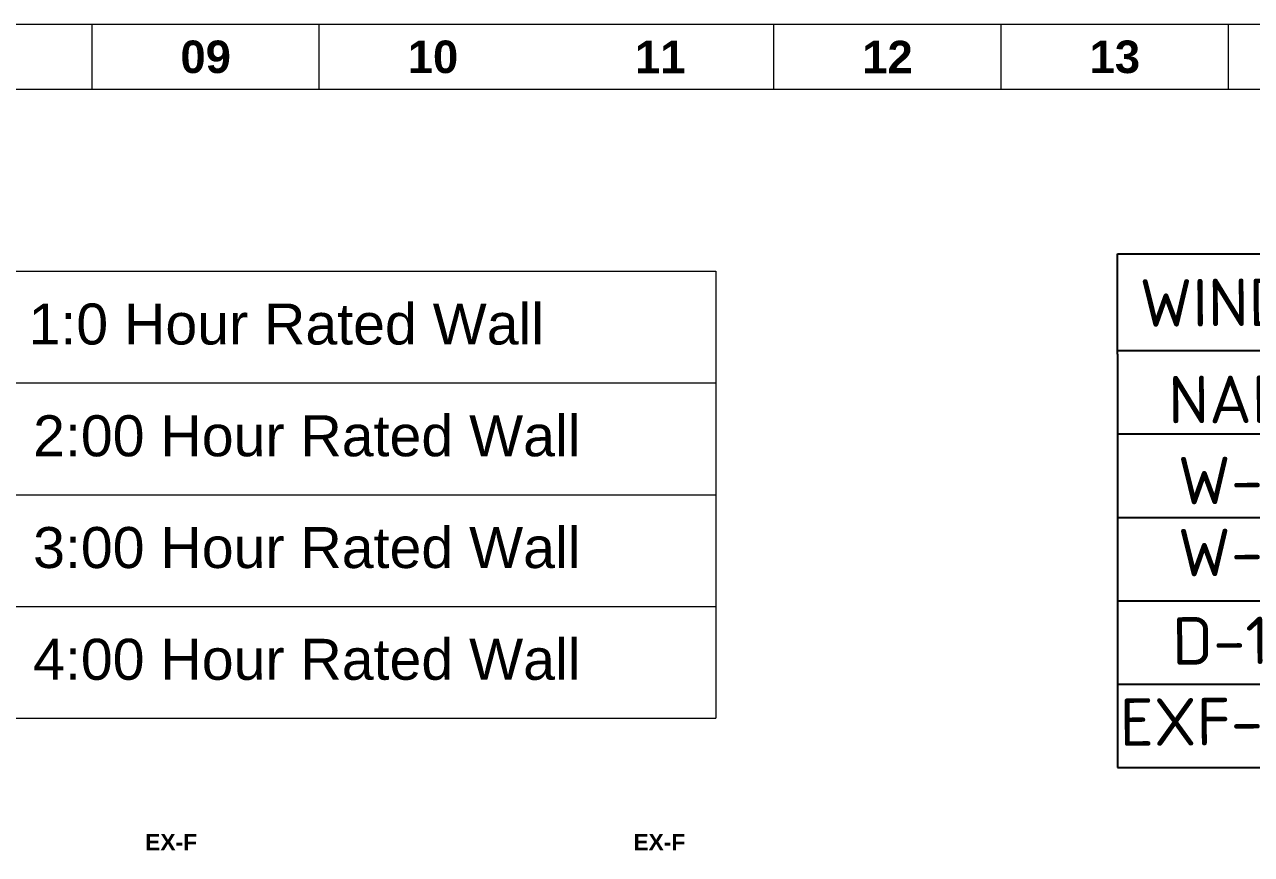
# Model space of a CAD drawing. Header units: inches. Extents: x -250485 to 735580, y -140410 to 288049.
# Drawn here: x 40443 to 41044, y 21998 to 22405 of the extents above; entities that cross this region are included whole.
import ezdxf

# ---------------------------------------------------------------- set-up
doc = ezdxf.new("R2010")
doc.units = ezdxf.units.IN
doc.header["$MEASUREMENT"] = 0
for name, color, linetype, lineweight in [('elev-FRONT', 252, 'Continuous', 30), ('Inline', 7, 'Continuous', 0), ('Outline', 7, 'Continuous', 0), ('Pipe 150 mm', 1, 'Continuous', 25), ('Scale', 7, 'Continuous', 0), ('Scale_Text', 7, 'Continuous', 0), ('Stair.', 134, 'Continuous', 9), ('TEX', 7, 'Continuous', 0), ('Titelblk', 7, 'Continuous', 25), ('TITLE', 7, 'Continuous', 20)]:
    doc.layers.add(name, color=color, linetype=linetype, lineweight=lineweight)
doc.layers.add('legend', color=7, linetype='Continuous')
doc.styles.add('isop', font='isocpeur.ttf')
doc.styles.add('legend', font='arial.ttf')
doc.styles.get("Standard").update_dxf_attribs({"font": 'arialbd.ttf', "height": 24})
doc.styles.add('Verdana', font='verdana.ttf')

# ---------------------------------------------------------------- blocks, each defined once
blk = doc.blocks.new('PAGE')
at = {"layer": 'Inline', "color": 252, "lineweight": 15}
blk.add_lwpolyline([(178051640.63, 22656441.11), (178051640.63, 22657235.79), (178050505.36, 22657235.79), (178050505.36, 22656441.11)], close=True, dxfattribs=at)
at = {"layer": 'Outline', "color": 252, "lineweight": 15}
blk.add_line((178051662.57, 22657252.66), (178050483.42, 22657252.66), dxfattribs=at)
at = {"layer": 'Scale', "color": 252, "lineweight": 9}
for p, q in [((178050955, 22657235.79), (178050955, 22657252.66)), ((178051014, 22657235.79), (178051014, 22657252.66)), ((178051131.99, 22657235.79), (178051131.99, 22657252.66)), ((178051190.99, 22657235.79), (178051190.99, 22657252.66)), ((178051249.99, 22657235.79), (178051249.99, 22657252.66))]:
    blk.add_line(p, q, dxfattribs=at)
at = {"layer": 'Scale_Text', "color": 252, "lineweight": 13, "char_height": 8.435, "width": 2.5102, "attachment_point": 5}
for s, insert in [('09', (178050984.5, 22657244.22)), ('10', (178051043.5, 22657244.22)), ('11', (178051102.49, 22657244.22)), ('12', (178051161.49, 22657244.22)), ('13', (178051220.49, 22657244.22))]:
    blk.add_mtext(s, dxfattribs=dict(at, insert=insert))
blk = doc.blocks.new('Title')
at = {"layer": 'Titelblk', "color": 3, "linetype": 'Continuous', "lineweight": 0, "xscale": 3.014611567961765, "yscale": 3.014611567959946, "zscale": 3.014611567966516}
blk.add_blockref('PAGE', (-536855255.83, -68388223.96), dxfattribs=at)
blk = doc.blocks.new('RGD')
at = {"layer": 'elev-FRONT', "linetype": 'ByBlock', "lineweight": -2}
for p, q in [((-267170.86, 132486.4), (-267170.86, 132507.54)), ((-267170.86, 132507.54), (-266991.75, 132507.54)), ((-266991.75, 132507.54), (-266991.75, 132399.32)), ((-267170.86, 132487.15), (-266991.75, 132487.15)), ((-267170.86, 132486.4), (-267170.86, 132399.32)), ((-267105.45, 132487.15), (-267105.45, 132399.32)), ((-267170.86, 132469.59), (-266991.75, 132469.59)), ((-267170.86, 132452.02), (-266991.75, 132452.02)), ((-267170.86, 132434.45), (-266991.75, 132434.45)), ((-267170.86, 132416.89), (-266991.75, 132416.89)), ((-267170.86, 132399.32), (-266991.75, 132399.32))]:
    blk.add_line(p, q, dxfattribs=at)
at = {"layer": 'Stair.', "char_height": 10, "attachment_point": 1, "rotation": 0.4027, "style": 'isop'}
for s, insert, width in [('{\\C5;WINDOW & DOOR SCHEDULE}', (-267166.27, 132502.14), 173.2419), ('{\\C5;NAME}', (-267160.24, 132481.77), 70.5634), ('{\\C5;SIZE}', (-267062.38, 132481.77), 70.5634), ('{\\C5;7\'-0\'\' X 4\'-6"}', (-267093.22, 132464.74), 89.3818), ('{\\C5;W-1}', (-267158.2, 132464.74), 28.5573), ('{\\C5;1\'-6\'\' X 4\'-6"}', (-267093.22, 132449.52), 89.3818), ('{\\C5;W-2}', (-267158.2, 132449.58), 28.5573), ('{\\C5;2\'-6\'\' X 7\'-0"}', (-267093.22, 132432.08), 89.3818), ('{\\C5;D-1}', (-267159.41, 132430.98), 28.5573), ('{\\C5;4\'-6\'\' X 4\'-6"}', (-267093.22, 132414.96), 89.3818), ('{\\C5;EXF-(2-5)}', (-267170.45, 132413.86), 28.5573)]:
    blk.add_mtext(s, dxfattribs=dict(at, insert=insert, width=width))

msp = doc.modelspace()

# ---------------------------------------------------------------- linework, layer by layer
at = {"layer": 'legend', "lineweight": 9}
for p, q in [((40306.31, 22284.14), (40781.75, 22284.14)), ((40781.75, 22284.14), (40781.75, 22064.8)), ((40306.31, 22229.31), (40781.75, 22229.31)), ((40306.31, 22174.47), (40781.75, 22174.47)), ((40306.31, 22119.64), (40781.75, 22119.64)), ((40306.31, 22064.8), (40781.75, 22064.8))]:
    msp.add_line(p, q, dxfattribs=at)

# ---------------------------------------------------------------- block references
at = {"layer": 'Pipe 150 mm', "lineweight": -2, "xscale": 2.329876164265443, "yscale": 2.32987616432365, "zscale": 2.329876164314048}
msp.add_blockref('RGD', (663453.83, -286433.44), dxfattribs=at)
at = {"layer": 'TITLE', "xscale": 0.6269545389804989, "yscale": 0.6269545389804989, "zscale": 0.6269545337923679}
msp.add_blockref('Title', (103664.69, 75952.1), dxfattribs=at)

# ---------------------------------------------------------------- texts
at = {"layer": 'legend', "style": 'legend'}
for s, p in [('1:0 Hour Rated Wall', (40444.56, 22248.17)), ('2:00 Hour Rated Wall', (40446.8, 22193.33)), ('3:00 Hour Rated Wall', (40446.8, 22138.49)), ('4:00 Hour Rated Wall', (40446.8, 22083.66))]:
    msp.add_text(s, height=20.1065, dxfattribs=at).set_placement(p)
at = {"layer": 'TEX', "color": 7, "lineweight": 0, "ltscale": 5, "transparency": 33554687, "char_height": 8, "width": 99.062, "attachment_point": 8, "style": 'Verdana'}
for insert in [(40514.5, 21999.98), (40754, 21999.98)]:
    msp.add_mtext('{\\fArial|b1|i0|c0|p34;\\C5;EX-F}', dxfattribs=dict(at, insert=insert))

doc.saveas('drawing.dxf')
